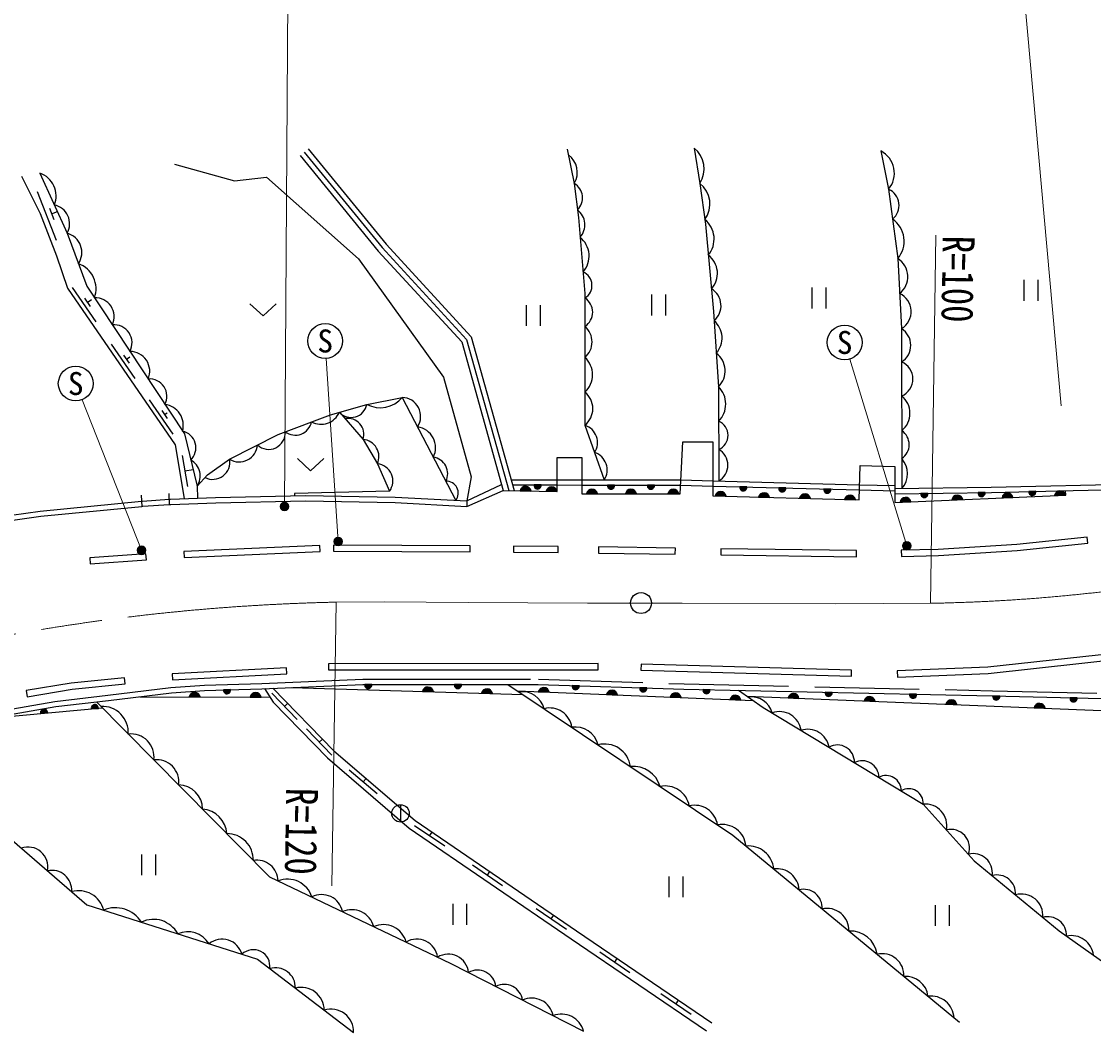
# Model space of a CAD drawing. Units: millimetres, scale not verified. Extents: x 40000 to 680000, y 20000 to 380000.
# Drawn here: x 430108 to 491663, y 261452 to 319518 of the extents above; entities that cross this region are included whole.
import ezdxf
from ezdxf.enums import TextEntityAlignment as Align

# ---------------------------------------------------------------- set-up
doc = ezdxf.new("R2010")
doc.units = ezdxf.units.MM
doc.header["$LTSCALE"] = 1000
doc.linetypes.add('CHAIN', pattern=[18.5, 12, -1.5, 3.5, -1.5])
doc.linetypes.add('DASHED', pattern=[7.5, 6, -1.5])
for name, color, linetype, lineweight in [('M-BGD', 7, 'Continuous', 25), ('M-BMK', 2, 'CHAIN', 13), ('M-BMK-SRVR', 3, 'Continuous', 25), ('M-STR-HTXT', 7, 'Continuous', 13), ('M-STR-STRC', 7, 'Continuous', 25)]:
    doc.layers.add(name, color=color, linetype=linetype, lineweight=lineweight)
doc.styles.add('ＭＳ ゴシック', font='')
doc.styles.get('ＭＳ ゴシック').set_extended_font_data('MS Gothic')

msp = doc.modelspace()

# ---------------------------------------------------------------- hatches: boundary and pattern name
at = {"layer": 'M-BGD'}
for points in [[(459364, 292552), (458739, 292565, -0.84072)], [(459945, 292899, -0.4608), (459744, 292664, -0.4608), (459544, 292899)], [(460856, 292520), (460230, 292533, -0.84072)], [(463178, 292391), (462553, 292391, -0.84072)], [(464157, 292893, -0.4608), (463956, 292658, -0.4608), (463755, 292893)], [(465412, 292388), (464786, 292389, -0.84072)], [(466448, 292889, -0.4608), (466247, 292654, -0.4608), (466047, 292890)], [(467846, 292385), (467220, 292386, -0.84072)], [(470561, 292247), (469935, 292265, -0.84072)], [(471754, 292785, -0.4608), (471547, 292556, -0.4608), (471353, 292796)], [(473059, 292179), (472433, 292196, -0.84072)], [(473991, 292726, -0.4608), (473784, 292496, -0.4608), (473589, 292736)], [(476579, 292657, -0.4608), (476372, 292427, -0.4608), (476178, 292667)], [(482145, 292417, -0.4608), (481948, 292179, -0.4608), (481743, 292411)], [(485435, 292469, -0.4608), (485238, 292231, -0.4608), (485033, 292463)], [(487034, 292184), (486409, 292158, -0.84072)], [(488346, 292534, -0.4608), (488150, 292294, -0.4608), (487944, 292524)], [(490051, 292313), (489426, 292286, -0.84072)], [(475403, 292114), (474777, 292132, -0.84072)], [(477988, 292044), (477363, 292061, -0.84072)], [(481176, 291935), (480551, 291908, -0.84072)], [(484153, 292062), (483528, 292035, -0.84072)], [(450217, 281444, -0.4608), (450017, 281209, -0.4608), (449816, 281444)], [(455367, 281444, -0.4608), (455166, 281209, -0.4608), (454965, 281444)], [(462130, 281368, -0.4608), (461922, 281139, -0.4608), (461729, 281380)], [(440371, 280726), (439746, 280728, -0.84072)], [(442111, 281145, -0.4608), (441917, 280904, -0.4608), (441710, 281134)], [(443872, 280712), (443246, 280714, -0.84072)], [(453764, 281023), (453138, 281042, -0.84072)], [(457150, 280921), (456524, 280940, -0.84072)], [(460410, 280994), (459785, 281020, -0.84072)], [(464329, 280835), (463704, 280860, -0.84072)], [(466009, 281244, -0.4608), (465801, 281016, -0.4608), (465608, 281257)], [(467977, 280686), (467352, 280712, -0.84072)], [(469642, 281143, -0.4608), (469436, 280912, -0.4608), (469240, 281152)], [(471412, 280546), (470787, 280572, -0.84072)], [(474749, 280645), (474124, 280670, -0.84072)], [(476653, 280988, -0.4608), (476447, 280757, -0.4608), (476251, 280997)], [(479119, 280470), (478493, 280495, -0.84072)], [(481500, 280880, -0.4608), (481294, 280650, -0.4608), (481099, 280889)], [(486282, 280773, -0.4608), (486076, 280543, -0.4608), (485880, 280783)], [(434126, 280034, -0.4608), (434305, 280286, -0.4608), (434526, 280070)], [(483810, 280283), (483185, 280308, -0.84072)], [(488877, 280080), (488251, 280105, -0.84072)], [(490719, 280666, -0.4608), (490512, 280436, -0.4608), (490317, 280676)], [(431202, 279767, -0.4608), (431381, 280019, -0.4608), (431603, 279804)]]:
    msp.add_hatch(color=256, dxfattribs=at).paths.add_polyline_path(points)
at = {"layer": 'M-STR-HTXT'}
for points in [[(445428, 291787, -1), (444988, 291547, -0.41421), (445088, 291887, -0.41421)], [(437098, 289373, -1), (436894, 288917, -0.41421), (436768, 289247, -0.41421)], [(448461, 289834, -1), (448127, 289461, -0.41421), (448108, 289814, -0.41421)], [(481055, 289627, -1), (480816, 289188, -0.41421), (480716, 289527, -0.41421)]]:
    msp.add_hatch(color=256, dxfattribs=at).paths.add_polyline_path(points)

# ---------------------------------------------------------------- linework, layer by layer
at = {"layer": 'M-BGD'}
for p, q in [((431017, 309757), (432096, 306958)), ((431711, 308792), (431963, 308139)), ((431837, 308466), (432173, 308595)), ((433012, 304238), (434373, 302262)), ((475494, 304233), (475494, 303033)), ((476294, 304233), (476294, 303033)), ((487659, 304680), (487659, 303480)), ((488459, 304680), (488459, 303480)), ((433731, 303617), (434049, 303155)), ((433890, 303386), (434133, 303546)), ((466280, 303836), (466280, 302636)), ((467080, 303836), (467080, 302636)), ((459083, 303228), (459083, 302028)), ((459883, 303228), (459883, 302028)), ((435254, 300982), (436614, 299005)), ((435973, 300360), (436291, 299899)), ((436132, 300129), (436325, 300262)), ((437447, 297795), (438808, 295818)), ((438166, 297173), (438484, 296712)), ((438325, 296943), (438469, 297038)), ((439345, 294593), (439637, 292817)), ((439491, 293705), (439960, 293782)), ((458224, 293201), (460869, 293197)), ((469803, 293137), (478229, 292913)), ((438562, 292418), (438596, 291778)), ((445776, 292412), (445779, 292273)), ((458308, 292901), (460869, 292897)), ((458739, 292565), (459364, 292552)), ((459945, 292899), (459544, 292899)), ((460230, 292533), (460856, 292520)), ((462280, 292895), (467945, 292887)), ((462553, 292391), (463178, 292391)), ((464157, 292893), (463755, 292893)), ((464786, 292389), (465412, 292388)), ((466448, 292889), (466047, 292890)), ((469803, 292837), (478221, 292613)), ((471754, 292785), (471353, 292796)), ((473991, 292726), (473589, 292736)), ((476579, 292657), (476178, 292667)), ((482145, 292417), (481743, 292411)), ((485435, 292469), (485033, 292463)), ((488346, 292534), (487944, 292524)), ((490067, 292314), (490061, 292573)), ((436979, 292308), (437013, 291667)), ((467220, 292386), (467846, 292385)), ((469935, 292265), (470561, 292247)), ((472433, 292196), (473059, 292179)), ((474777, 292132), (475403, 292114)), ((477363, 292061), (477988, 292044)), ((480551, 291908), (481176, 291935)), ((483528, 292035), (484153, 292062)), ((486409, 292158), (487034, 292184)), ((489426, 292286), (490051, 292313)), ((450217, 281444), (449816, 281444)), ((455367, 281444), (454965, 281444)), ((462130, 281368), (461729, 281380)), ((436910, 280740), (444374, 280710)), ((439746, 280728), (440371, 280726)), ((442111, 281145), (441710, 281134)), ((443246, 280714), (443872, 280712)), ((444478, 280935), (445942, 279430)), ((445620, 281268), (458895, 280868)), ((453138, 281042), (453764, 281023)), ((456524, 280940), (457150, 280921)), ((458597, 281068), (472127, 280517)), ((459785, 281020), (460410, 280994)), ((463704, 280860), (464329, 280835)), ((466009, 281244), (465608, 281257)), ((467352, 280712), (467977, 280686)), ((469642, 281143), (469240, 281152)), ((471772, 280764), (496033, 279794)), ((476653, 280988), (476251, 280997)), ((481500, 280880), (481099, 280889)), ((486282, 280773), (485880, 280783)), ((428203, 279493), (434762, 280092)), ((445210, 280182), (445389, 280357)), ((470787, 280572), (471412, 280546)), ((474124, 280670), (474749, 280645)), ((478493, 280495), (479119, 280470)), ((483185, 280308), (483810, 280283)), ((488251, 280105), (488877, 280080)), ((490719, 280666), (490317, 280676)), ((431202, 279767), (431603, 279804)), ((434126, 280034), (434526, 280070)), ((446472, 278885), (447937, 277380)), ((447204, 278133), (447384, 278307)), ((448933, 276537), (450528, 275171)), ((449731, 275854), (449893, 276044)), ((451873, 274537), (451873, 273537)), ((452676, 273352), (454409, 272167)), ((453543, 272759), (453684, 272966)), ((437006, 271683), (437006, 270483)), ((437806, 271683), (437806, 270483)), ((455998, 271080), (457731, 269895)), ((456865, 270487), (457006, 270694)), ((467279, 270421), (467279, 269221)), ((468079, 270421), (468079, 269221)), ((454869, 268845), (454869, 267645)), ((455669, 268845), (455669, 267645)), ((459661, 268575), (461395, 267389)), ((482569, 268776), (482569, 267576)), ((483369, 268776), (483369, 267576)), ((460528, 267982), (460669, 268188)), ((463310, 266085), (465046, 264903)), ((464178, 265494), (464319, 265701)), ((466827, 263692), (468563, 262511)), ((467695, 263101), (467836, 263308))]:
    msp.add_line(p, q, dxfattribs=at)
at = {"layer": 'M-BGD', "linetype": 'DASHED'}
for p, q in [((460869, 293197), (462280, 293195)), ((467960, 293187), (469803, 293137)), ((455683, 291671), (457774, 292585)), ((455685, 291985), (457678, 292928)), ((460869, 292897), (462280, 292895)), ((467945, 292887), (469803, 292837)), ((478221, 292613), (480255, 292559)), ((478229, 292913), (480255, 292859))]:
    msp.add_line(p, q, dxfattribs=at)
at = {"layer": 'M-BGD'}
for points in [[(446567, 312205), (451046, 306725), (455924, 301410), (458401, 292572)], [(461441, 312180), (461849, 310220), (462083, 308260), (462464, 303892), (462464, 296329), (463569, 293190)], [(468729, 312247), (469054, 310220), (469385, 307866), (469839, 302857), (470129, 298543), (470145, 293128)], [(446103, 311826), (450592, 306332), (455385, 301110), (457774, 292585)], [(446335, 312015), (450819, 306529), (455654, 301260), (458087, 292579)], [(479453, 312081), (479899, 309879), (480423, 305899), (480637, 301876), (480660, 292694)], [(438898, 311324), (442347, 310372), (444179, 310568), (449467, 305890), (454349, 299098), (455927, 293369), (455683, 291989), (455683, 291671)], [(430119, 310635), (431183, 308492), (432122, 306056), (432743, 304206), (438942, 295200), (439449, 292113)], [(431164, 310803), (432739, 307356), (433855, 304323), (439470, 295827), (440190, 292825), (440215, 292141)], [(480255, 292687), (485792, 292775), (494337, 292971), (499009, 293904), (503980, 295130), (506615, 296481), (509960, 297477), (513668, 298342), (520770, 301770), (527637, 305136)], [(443228, 303307), (443978, 302607), (444728, 303307)], [(440190, 292825), (440795, 293471), (442053, 294384), (444844, 295801), (447856, 296933), (449936, 297527), (451970, 297926), (455047, 292016)], [(448360, 297077), (449725, 295515), (450546, 294106), (451235, 292536), (445776, 292412)], [(457774, 292585), (460869, 292520), (460869, 294480), (462280, 294480), (462280, 292392), (467919, 292385), (468075, 295382), (469803, 295382), (469803, 292268), (478205, 292038), (478260, 294023), (480255, 293968), (480255, 291896), (490067, 292314)], [(445962, 294411), (446712, 293711), (447462, 294411)], [(462280, 293195), (467949, 293187), (467960, 293187)], [(480255, 292387), (485798, 292475), (490492, 292583)], [(420633, 289559), (420679, 289574), (425395, 290583), (431181, 291400), (436997, 291967)], [(438580, 292078), (438665, 292083), (441251, 292180), (446410, 292286), (451571, 292191), (455682, 291984), (455685, 291985)], [(438596, 291778), (438681, 291784), (441260, 291880), (446410, 291986), (451560, 291891), (455683, 291671)], [(420758, 289285), (425448, 290287), (431217, 291102), (437013, 291667)], [(427493, 279370), (432076, 280169), (435097, 280520), (438724, 280960), (440626, 281104), (443918, 281195), (449709, 281444), (453339, 281444), (459785, 281442), (468147, 281176), (485847, 280784), (496069, 280537), (497678, 281239)], [(458038, 281443), (470953, 272786), (483960, 262044)], [(444057, 281201), (444564, 280416), (447674, 277221), (452376, 273194), (461676, 266833), (469431, 261558)], [(444548, 281222), (448050, 277622), (452711, 273631), (461986, 267288), (469740, 262012)], [(471278, 281107), (472689, 280128), (481879, 274570), (484808, 271323), (489684, 267293), (493355, 264689), (496985, 263077), (502143, 261524)], [(434417, 280441), (444341, 270404), (454752, 265427), (462376, 261535)], [(427493, 279370), (428691, 273256), (433870, 268789), (443665, 265661), (449175, 261452)]]:
    msp.add_lwpolyline(points, dxfattribs=at)
at = {"layer": 'M-BGD', "linetype": 'DASHED'}
for points in [[(490492, 292583), (494370, 292672), (499075, 293611), (504086, 294847), (506728, 296201), (510036, 297187), (513768, 298058), (520902, 301500), (527764, 304864)], [(436997, 291967), (437056, 291973), (438580, 292078)], [(437013, 291667), (437081, 291674), (438596, 291778)], [(427441, 279665), (432033, 280466), (435062, 280818), (438694, 281259), (440611, 281404), (443908, 281494), (449702, 281744), (453339, 281744), (459789, 281742), (468155, 281476), (485854, 281084), (496010, 280838), (499807, 282494)]]:
    msp.add_lwpolyline(points, dxfattribs=at)
at = {"layer": 'M-BGD'}
for points in [[(439448, 288724), (447264, 289073), (447248, 289422), (439433, 289074)], [(448018, 289088), (455862, 289053), (455864, 289403), (448019, 289438)], [(458363, 289034), (460926, 289014), (460929, 289364), (458365, 289384)], [(463236, 288989), (467650, 288926), (467655, 289276), (463242, 289339)], [(480627, 288800), (482764, 288842), (487286, 289133), (491335, 289548), (491300, 289897), (487257, 289482), (482749, 289191), (480620, 289150)], [(434055, 288373), (437281, 288599), (437257, 288948), (434031, 288722)], [(470257, 288888), (478053, 288776), (478058, 289126), (470262, 289238)], [(480406, 281867), (485614, 282080), (496535, 283279), (496497, 283627), (485588, 282429), (480392, 282216)], [(447739, 282282), (463215, 282288), (463214, 282638), (447739, 282632)], [(465673, 282255), (477764, 281913), (477774, 282263), (465683, 282605)], [(438787, 281706), (445344, 282050), (445326, 282399), (438769, 282055)], [(430428, 280741), (433015, 281166), (436066, 281483), (436030, 281831), (432969, 281513), (430371, 281086)]]:
    msp.add_lwpolyline(points, close=True, dxfattribs=at)
msp.add_circle((451873, 274037), 500, dxfattribs=at)
for centre, radius, start, end in [((467788, 311057), 1518, 326.54882, 51.67481), ((460778, 310851), 1243, 329.51141, 54.03834), ((478781, 310799), 1447, 320.52336, 62.3613), ((430727, 309503), 1372, 337.69854, 71.39317), ((461342, 309384), 978, 314.86438, 58.72123), ((468156, 309035), 1487, 323.15081, 52.83737), ((479492, 308956), 1008, 308.78263, 66.21759), ((431764, 307893), 1113, 331.12565, 77.96605), ((461398, 307839), 1062, 317.57675, 53.39857), ((468429, 307022), 1449, 320.39562, 50.73706), ((479248, 306899), 1543, 319.5799, 55.42033), ((432425, 306247), 1152, 326.22799, 74.19293), ((461316, 306041), 1385, 318.6977, 51.28441), ((468753, 305049), 1315, 317.41435, 52.95201), ((432871, 304172), 1523, 339.89795, 70.35836), ((479768, 304855), 1232, 308.21029, 57.8858), ((462029, 304354), 839, 301.22028, 67.05493), ((469153, 303190), 1123, 309.94951, 59.64825), ((434348, 302566), 1082, 334.43249, 92.48459), ((461931, 302821), 974, 303.1863, 56.8137), ((480053, 302854), 1138, 300.85392, 65.24217), ((469043, 301339), 1293, 317.73413, 49.96461), ((435412, 301057), 1046, 332.13433, 94.78276), ((461682, 301112), 1188, 311.20213, 48.79787), ((480041, 300918), 1128, 302.13327, 58.15952), ((436335, 299429), 1140, 336.97484, 89.94225), ((469237, 299450), 1273, 314.53177, 53.16694), ((461553, 299226), 1347, 312.56947, 47.43051), ((480235, 298986), 1058, 292.924, 67.36878), ((437457, 297983), 1003, 332.7563, 94.16079), ((461681, 297282), 1233, 309.41347, 50.58653), ((469148, 297546), 1399, 314.88599, 45.43684), ((479841, 297013), 1283, 309.19254, 51.10026), ((438194, 296323), 1210, 344.24531, 82.67178), ((449037, 297690), 914, 222.17505, 349.6984), ((450706, 298982), 1646, 242.10147, 320.10321), ((451939, 296835), 1091, 326.64177, 88.36843), ((447311, 297529), 1143, 241.59846, 336.69208), ((448850, 295802), 921, 341.8413, 100.44281), ((445831, 296715), 955, 232.73035, 348.44997), ((452680, 295041), 1206, 333.09863, 81.91158), ((462125, 295327), 1057, 327.51801, 71.27225), ((469804, 295748), 873, 292.62071, 67.70212), ((439132, 295030), 991, 314.73863, 76.76587), ((444303, 295894), 951, 227.05132, 3.68821), ((449628, 294514), 1005, 336.0089, 84.44223), ((480103, 295214), 974, 304.58691, 55.70587), ((442613, 295264), 1044, 237.55608, 356.30573), ((469630, 294034), 1042, 299.62331, 60.69952), ((439344, 293416), 1032, 325.05938, 61.89857), ((441089, 294201), 982, 243.69184, 10.75236), ((453623, 293545), 959, 332.99342, 82.01679), ((462688, 293764), 1049, 327.04679, 71.74348), ((479668, 293550), 1311, 319.18213, 41.11067), ((450451, 293128), 983, 322.96393, 84.42883), ((454513, 292433), 678, 322.02181, 92.98839), ((459050, 292504), 318, 8.68558, 168.90331), ((459744, 292867), 203, 170.95285, 8.87624), ((460542, 292472), 318, 8.68558, 168.90331), ((462865, 292337), 318, 9.82324, 170.04097), ((463956, 292861), 203, 170.95285, 8.87624), ((465099, 292334), 318, 9.82324, 170.04097), ((466247, 292858), 203, 170.95285, 8.87624), ((467533, 292331), 318, 9.82324, 170.04097), ((470247, 292201), 318, 8.31916, 168.5369), ((471552, 292759), 203, 169.51018, 7.43356), ((472744, 292133), 318, 8.31916, 168.5369), ((473789, 292699), 203, 169.51018, 7.43356), ((476378, 292630), 203, 169.51018, 7.43356), ((481945, 292382), 203, 171.9471, 9.87049), ((485235, 292434), 203, 171.9471, 9.87049), ((486724, 292117), 318, 12.32943, 172.54716), ((488146, 292497), 203, 172.35406, 10.27745), ((489741, 292245), 318, 12.32943, 172.54716), ((475089, 292069), 318, 8.31916, 168.5369), ((477674, 291998), 318, 8.31916, 168.5369), ((480866, 291867), 318, 12.32943, 172.54716), ((483843, 291994), 318, 12.32943, 172.54716), ((450017, 281412), 203, 171.03831, 8.96169), ((455166, 281412), 203, 171.02159, 8.94497), ((461928, 281342), 203, 169.21446, 7.13784), ((440058, 280673), 318, 9.66004, 169.87777), ((441912, 281108), 203, 172.61392, 10.53731), ((443558, 280658), 318, 9.66004, 169.87777), ((453450, 280978), 318, 8.16752, 168.38525), ((456835, 280876), 318, 8.16752, 168.38525), ((458873, 279749), 1277, 13.70116, 98.63521), ((460095, 280952), 318, 7.5609, 167.77863), ((464014, 280793), 318, 7.5609, 167.77863), ((465808, 281219), 203, 169.21446, 7.13784), ((467662, 280644), 318, 7.5609, 167.77863), ((469440, 281116), 203, 169.7695, 7.69288), ((471097, 280505), 318, 7.5609, 167.77863), ((471997, 279464), 1268, 15.76931, 97.40121), ((474435, 280603), 318, 7.60356, 167.82129), ((476451, 280960), 203, 169.7695, 7.69288), ((478804, 280428), 318, 7.60356, 167.82129), ((481299, 280853), 203, 169.7695, 7.69288), ((486081, 280747), 203, 169.65396, 7.57734), ((434323, 280084), 203, 356.25052, 194.17391), ((434749, 278689), 1495, 356.44005, 92.91334), ((460433, 278805), 1287, 7.96925, 104.36712), ((483495, 280241), 318, 7.60356, 167.82129), ((488562, 280038), 318, 7.60356, 167.82129), ((490517, 280639), 203, 169.65396, 7.57734), ((431400, 279817), 203, 356.25052, 194.17391), ((473636, 278634), 1247, 8.05112, 109.6222), ((461908, 277657), 1342, 13.72104, 98.61533), ((475258, 277636), 1235, 9.3838, 108.28953), ((436392, 277273), 1332, 352.86158, 96.4918), ((463591, 276533), 1491, 7.60465, 104.73172), ((476961, 276993), 973, 357.8239, 119.84942), ((437880, 275851), 1267, 351.78057, 97.57281), ((478378, 276103), 961, 0.1672, 117.50613), ((465246, 275147), 1593, 15.93602, 96.40035), ((479755, 275344), 868, 359.06345, 118.60988), ((439122, 274285), 1385, 359.879, 89.47438), ((467074, 274218), 1398, 10.09919, 102.23718), ((481055, 274627), 826, 356.04651, 121.62681), ((482002, 273337), 1239, 348.39708, 95.71205), ((440386, 272772), 1515, 3.93846, 85.41493), ((468766, 273181), 1321, 8.51567, 103.8207), ((470338, 272024), 1378, 5.74519, 101.09075), ((441906, 271359), 1517, 359.04479, 90.3086), ((483478, 272060), 1062, 339.77861, 104.33052), ((430477, 270957), 1152, 349.09634, 109.33968), ((471861, 270727), 1442, 4.87756, 96.01279), ((484747, 270617), 1110, 352.11242, 104.21789), ((443620, 270123), 1227, 1.87116, 99.26422), ((473477, 269580), 1283, 2.86239, 98.02796), ((431856, 269627), 1140, 355.89057, 102.54546), ((445382, 268795), 1469, 17.51824, 111.37496), ((486123, 269439), 1062, 355.74453, 105.10298), ((475026, 268624), 1055, 356.17883, 104.71152), ((433390, 268113), 1487, 14.37492, 105.49912), ((447348, 268158), 1218, 11.25062, 117.64257), ((487523, 268180), 1229, 354.77025, 106.07727), ((435510, 266879), 1741, 31.57589, 113.00365), ((449071, 267199), 1309, 15.0308, 113.86239), ((476354, 267313), 1271, 358.35323, 102.53712), ((437692, 266371), 1582, 28.40874, 116.1708), ((489038, 267035), 1073, 357.63282, 105.75272), ((439654, 265813), 1429, 31.07139, 113.50815), ((450882, 266291), 1362, 15.23574, 113.65745), ((477718, 265751), 1528, 7.37487, 93.51548), ((441627, 265635), 1183, 15.27984, 129.29969), ((452814, 265616), 1203, 8.028, 120.8652), ((490386, 265734), 1286, 6.89172, 102.41434), ((443423, 265261), 949, 351.8979, 133.71274), ((454616, 264792), 1164, 5.53871, 121.62135), ((479525, 264731), 1250, 357.41556, 103.47477), ((444695, 264034), 1142, 358.35583, 106.89432), ((456290, 263967), 1070, 7.11523, 118.79628), ((457835, 263161), 1056, 8.62626, 117.28522), ((480890, 263412), 1268, 5.65995, 95.2304), ((446171, 262723), 1322, 0.62497, 104.62517), ((482330, 262222), 1327, 3.19261, 97.69774), ((459403, 262186), 1249, 11.10255, 114.80896), ((447881, 261502), 1295, 357.79784, 107.4523), ((461099, 261190), 1323, 15.10602, 110.80549)]:
    msp.add_arc(centre, radius, start, end, dxfattribs=at)
at = {"layer": 'M-BMK'}
msp.add_lwpolyline([(448179, 286168), (450928, 286192), (455762, 286150), (462610, 286117), (465681, 286118), (468038, 286118), (476866, 286064), (482298, 286104)], dxfattribs=at)
for centre, radius, start, end in [((480556, 386089), 100000, 270.99861, 295.67259), ((450782, 166197), 120000, 91.24321, 108.18599)]:
    msp.add_arc(centre, radius, start, end, dxfattribs=at)
at = {"layer": 'M-BMK-SRVR'}
msp.add_circle((465681, 286118), 600, dxfattribs=at)
at = {"layer": 'M-STR-HTXT'}
for p, q in [((445208, 291667), (445422, 322296)), ((489806, 297445), (487543, 322487)), ((482614, 307235), (482298, 286104)), ((448294, 289648), (447613, 300169)), ((480936, 289407), (477663, 300125)), ((436996, 289145), (433592, 297792)), ((448179, 286168), (447931, 269883))]:
    msp.add_line(p, q, dxfattribs=at)
for centre in [(445208, 291667), (436996, 289145), (448294, 289648), (480936, 289407)]:
    msp.add_circle(centre, 250, dxfattribs=at)
at = {"layer": 'M-STR-STRC'}
for centre in [(447548, 301167), (477371, 301082), (433225, 298723)]:
    msp.add_circle(centre, 1000, dxfattribs=at)

# ---------------------------------------------------------------- texts
at = {"layer": 'M-STR-HTXT', "style": 'ＭＳ ゴシック', "width": 0.8}
msp.add_text('R=100', height=1833, rotation=269.143, dxfattribs=at).set_placement((482458, 307237), align=Align.BOTTOM_LEFT)
msp.add_text('R=120', height=1833, rotation=269.129, dxfattribs=at).set_placement((444684, 270536), align=Align.BOTTOM_RIGHT)
at = {"layer": 'M-STR-STRC', "style": 'ＭＳ ゴシック'}
for p in [(447548, 301167), (477371, 301082), (433225, 298723)]:
    msp.add_text('S', height=1320, dxfattribs=at).set_placement(p, align=Align.MIDDLE_CENTER)

doc.saveas('drawing.dxf')
